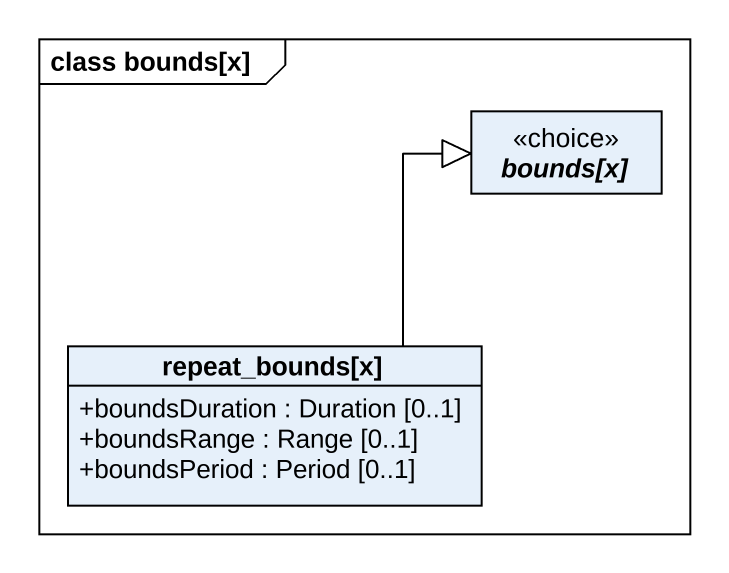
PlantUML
@startuml
mainframe class bounds[x]
hide circle
hide empty members
skinparam classAttributeIconSize 0
abstract class "bounds[x]" as bounds_x <<choice>>
class "repeat_bounds[x]" as repeat_bounds_x {
  +boundsDuration : Duration [0..1]
  +boundsRange : Range [0..1]
  +boundsPeriod : Period [0..1]
}
repeat_bounds_x -up-|> bounds_x
@enduml
